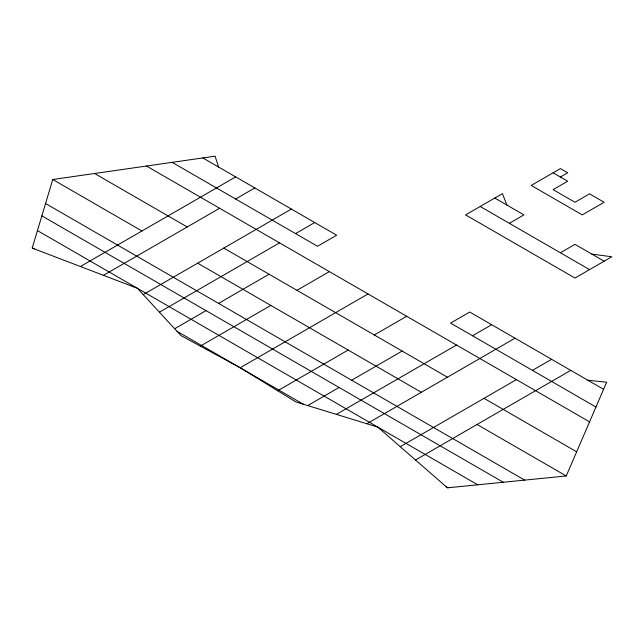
<?xml version="1.0" encoding="UTF-8"?>
<svg xmlns="http://www.w3.org/2000/svg" width="644" height="644" viewBox="0 0 644 644"><rect width="100%" height="100%" fill="white"/><g stroke="black" fill="none" stroke-linecap="round" stroke-linejoin="round"><path stroke-width="0.97" d="M218.574 167.038L215.088 156.17L52.752 179.507L32.2 248.085L137.405 288.311L180.948 335.572L240.172 367.756L295.91 401.945L377.77 427.085L447.443 487.83L566.237 475.964L606.648 382.238L587.835 380.226M80.403 266.519L235.64 176.891M103.451 275.334L219.62 208.262M235.64 199.012L254.807 187.951M143.21 294.614L291.378 209.067M159.422 312.203L279.536 242.86M295.564 233.603L314.723 222.542M174.661 328.746L206.032 310.633M218.574 303.396L269.087 274.231M200.332 346.11L270.826 305.409M296.956 290.323L329.35 271.615M560.393 177.011L567.686 172.801L560.393 168.591L531.236 185.432L582.265 214.895L604.136 202.264L589.558 193.844L574.971 202.264L553.107 189.642L567.686 181.222L553.107 172.801M240.172 367.756L368.022 293.946M509.364 223.307L523.942 214.895L494.785 198.054M277.669 390.755L348.163 350.054M374.293 334.969L406.686 316.268M560.393 252.77L574.971 244.358L604.136 261.19M307.735 405.575L339.106 387.463M351.648 380.226L402.162 351.061M336.385 414.374L456.507 345.031M472.527 335.774L491.686 324.713M366.863 423.736L515.031 338.189M400.254 446.686L516.424 379.622M532.443 370.372L551.61 359.312M415.525 460.001L570.769 370.372M591.82 254.082L611.8 256.763L574.971 278.031L465.62 214.895L502.449 193.635L506.876 205.034M480.199 206.474L589.558 269.611M202.82 157.933L336.667 235.213L317.508 246.274L172.133 162.344M603.589 389.322L469.742 312.042L450.583 323.103L595.958 407.04M146.47 166.031L589.566 421.852M94.596 173.494L187.219 226.97M223.798 248.085L447.443 377.207M484.022 398.33L576.654 451.806M52.752 179.507L141.938 230.995M197.668 263.171L421.321 392.293M477.059 424.476L566.237 475.964M45.563 203.504L524.659 480.11M41.86 215.853L503.278 482.251M37.441 230.6L477.735 484.803M32.305 247.747L34.261 248.874M176.995 331.282L303.348 404.231M446.083 486.639L448.039 487.766"/></g></svg>
